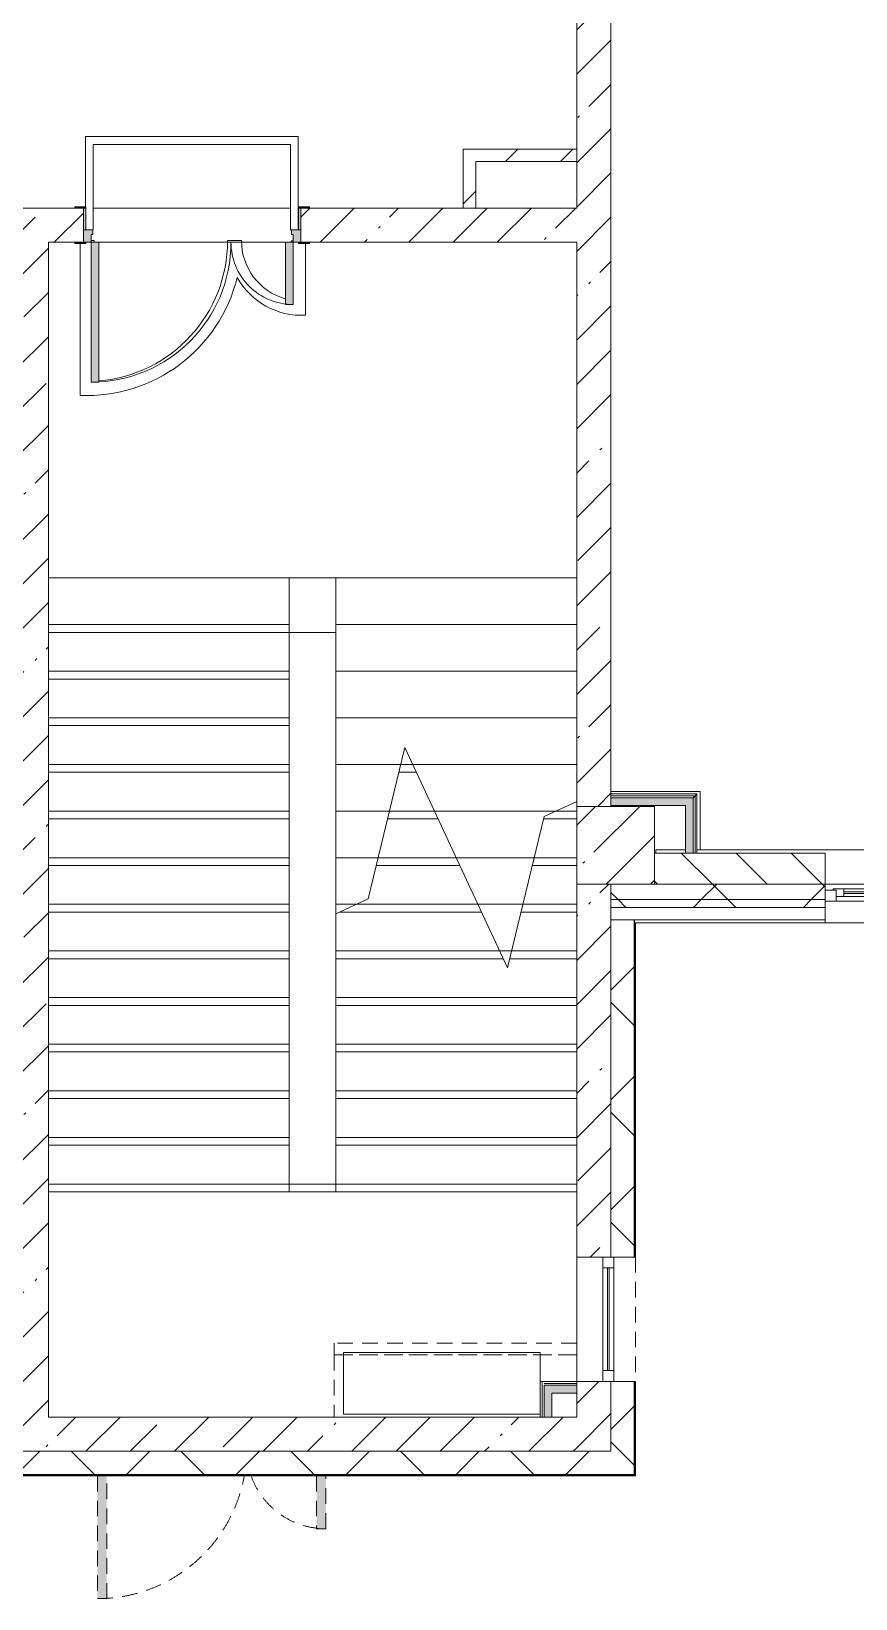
# Model space of a CAD drawing. Header units: millimetres. Extents: x -3238 to 193830, y -8553 to 29000.
# Drawn here: x 130927 to 136233, y -1048 to 9037 of the extents above; entities that cross this region are included whole.
import ezdxf

# ---------------------------------------------------------------- set-up
doc = ezdxf.new("R2010")
doc.units = ezdxf.units.MM
doc.linetypes.add('200_ШТРИХ__ш1_п0_6_', pattern=[160, 100, -60])
for name, color, linetype, lineweight in [('A-DETL-MBND-1', 7, '200_ШТРИХ__ш1_п0_6_', 9), ('A-GLAZ-2', 7, 'Continuous', 5), ('A-WALL', 7, 'Continuous', 9), ('A-WALL-3', 7, 'Continuous', 5), ('I-WALL-6', 7, 'Continuous', 5), ('S-COLS-3', 7, 'Continuous', 5), ('S-STRS-2', 7, 'Continuous', 5), ('S-STRS-MBND-2', 7, 'Continuous', 5)]:
    doc.layers.add(name, color=color, linetype=linetype, lineweight=lineweight)
for name, color, linetype, lineweight, true_color in [('A-DOOR-2', 7, 'Continuous', 5, 0xaaaaaa), ('A-DOOR-3', 7, 'Continuous', 5, 0xe2e2e2), ('A-DOOR-FRAM-2', 7, 'Continuous', 5, 0xe2e2e2), ('A-DOOR-FRAM-3', 7, 'Continuous', 5, 0xaaaaaa), ('A-FLOR-3', 7, 'Continuous', 5, 0xaaaaaa), ('I-WALL-4', 7, 'Continuous', 5, 0xe7e7e7), ('I-WALL-5', 7, 'Continuous', 9, 0xe7e7e7)]:
    doc.layers.add(name, color=color, linetype=linetype, lineweight=lineweight, true_color=true_color)
pattern_1 = [(45, (58957.15, 0), (-353.5534, 353.5534), []), (135, (58957.15, 0), (-353.5534, -353.5534), [])]
pattern_2 = [(45, (58957.15, 0), (-285.1231, 285.1231), []), (45, (59242.27, 0), (-285.1231, 285.1231), [504.031, -100.806, 16.764, -84.042])]
pattern_3 = [(45, (58957.15, 0), (-176.7767, 176.7767), [])]
pattern_4 = [(45, (58957.15, 0), (-530.33, 530.33), []), (135, (58957.15, 0), (-530.33, -530.33), [])]

# ---------------------------------------------------------------- blocks, each defined once
blk = doc.blocks.new('BSC_Колонна _Прямоугольная - 500х500-V133-2_3_1_птичка')
at = {"layer": 'S-COLS-3'}
h = blk.add_hatch(dxfattribs=at)
h.set_pattern_fill('FP_146', color=256, style=0, pattern_type=2)
h.set_pattern_definition([(45, (-75730, -3800), (-285.1231, 285.1231), []), (45, (-75444.88, -3800), (-285.1231, 285.1231), [504.031, -100.806, 16.764, -84.042])])
h.paths.add_polyline_path([(-250, -250), (250, -250), (250, 250), (-250, 250), (-250, 68)])
for p, q in [((250, 250), (-250, 250)), ((-250, 250), (-250, -250)), ((250, -250), (250, 250)), ((-250, -250), (250, -250))]:
    blk.add_line(p, q, dxfattribs=at)
blk = doc.blocks.new('110_Дверь_СКБ_2Ст - Д-1 Лестничная клетка EIS60-24319353-2_3_1_птичка')
at = {"layer": 'A-DOOR-3'}
for points in [[(662.5, 1010), (612.5, 1010), (612.5, 110), (662.5, 110), (662.5, 963.4)], [(-587.5, 510), (-637.5, 510), (-637.5, 110), (-587.5, 110), (-587.5, 371.7)], [(712.5, 30), (697.5, 30), (697.5, -110), (712.5, -110)]]:
    blk.add_hatch(color=256, dxfattribs=at).paths.add_polyline_path(points)
h = blk.add_hatch(color=256, dxfattribs=at)
h.paths.add_polyline_path([(662.5, 110), (662.5, 60), (652.5, 60), (655.8, 30), (712.5, 30), (712.5, 110)])
h.paths.add_polyline_path([(-637.5, 110), (-687.5, 110), (-687.5, 30), (-627.5, 30), (-627.5, 60), (-637.5, 60)])
at = {"layer": 'A-DOOR-FRAM-2'}
for points in [[(-742.5, 118), (-742.5, 110), (-672.5, 110), (-672.5, 118)], [(697.5, 118), (697.5, 110), (767.5, 110), (767.5, 118)], [(-672.5, 30), (-687.5, 30), (-687.5, -110), (-672.5, -110)], [(-672.5, -110), (-742.5, -110), (-742.5, -118), (-672.5, -118)], [(697.5, -110), (697.5, -118), (767.5, -118), (767.5, -110)]]:
    blk.add_hatch(color=256, dxfattribs=at).paths.add_polyline_path(points)
at = {"layer": 'A-DOOR-2'}
for p, q in [((662.5, 1010), (612.5, 1010)), ((612.5, 1010), (612.5, 110)), ((662.5, 110), (662.5, 1010)), ((-637.5, 510), (-637.5, 110)), ((-587.5, 510), (-637.5, 510)), ((-587.5, 110), (-587.5, 510)), ((-637.5, 110), (-587.5, 110)), ((612.5, 110), (662.5, 110))]:
    blk.add_line(p, q, dxfattribs=at)
for centre, radius, start, end in [((662.5, 110), 900, 90, 180), ((-637.5, 110), 400, 360, 90)]:
    blk.add_arc(centre, radius, start, end, dxfattribs=at)
at = {"layer": 'A-DOOR-FRAM-3'}
for p, q in [((-672.5, 118), (-742.5, 118)), ((-742.5, 118), (-742.5, 110)), ((-742.5, 110), (-672.5, 110)), ((-637.5, 110), (-687.5, 110)), ((-687.5, 110), (-687.5, 30)), ((-672.5, 110), (-672.5, 118)), ((-637.5, 60), (-637.5, 110)), ((662.5, 110), (662.5, 60)), ((712.5, 110), (662.5, 110)), ((767.5, 118), (697.5, 118)), ((697.5, 118), (697.5, 110)), ((697.5, 110), (767.5, 110)), ((712.5, 30), (712.5, 110)), ((767.5, 110), (767.5, 118)), ((-687.5, 30), (-627.5, 30)), ((-672.5, 30), (-687.5, 30)), ((-687.5, 30), (-687.5, -110)), ((-672.5, -110), (-672.5, 30)), ((-627.5, 60), (-637.5, 60)), ((-627.5, 30), (-627.5, 60)), ((662.5, 60), (652.5, 60)), ((652.5, 60), (652.5, 30)), ((652.5, 30), (712.5, 30)), ((712.5, 30), (697.5, 30)), ((697.5, 30), (697.5, -110)), ((712.5, -110), (712.5, 30)), ((-672.5, -110), (-742.5, -110)), ((-742.5, -110), (-742.5, -118)), ((-742.5, -118), (-672.5, -118)), ((-687.5, -110), (-672.5, -110)), ((-672.5, -118), (-672.5, -110)), ((697.5, -110), (712.5, -110)), ((767.5, -110), (697.5, -110)), ((697.5, -110), (697.5, -118)), ((697.5, -118), (767.5, -118)), ((767.5, -118), (767.5, -110))]:
    blk.add_line(p, q, dxfattribs=at)
blk = doc.blocks.new('120_Окно_СКБ_1Ст - 120_Окно_СКБ_1Ст 900х2500_h_-19906150-2_3_1_птичка')
at = {"layer": 'A-GLAZ-2'}
for p, q in [((-450, -75), (-450, -5)), ((-450, -5), (-380, -5)), ((450, -5), (-450, -5)), ((-380, -75), (-450, -75)), ((-450, -75), (-400, -75)), ((-380, -75), (-400, -75)), ((-400, -75), (-400, -85)), ((-400, -85), (400, -85)), ((400, -85), (-400, -85)), ((-380, -5), (-380, -75)), ((380, -35), (-380, -35)), ((-380, -35), (-380, -75)), ((-330, -85), (-330, -35)), ((-330, -55), (330, -55)), ((330, -65), (-330, -65)), ((330, -85), (330, -35)), ((380, -75), (380, -5)), ((380, -5), (450, -5)), ((380, -75), (380, -35)), ((450, -75), (380, -75)), ((400, -75), (380, -75)), ((400, -75), (450, -75)), ((400, -85), (400, -75)), ((450, -5), (450, -75))]:
    blk.add_line(p, q, dxfattribs=at)
blk = doc.blocks.new('110_Дверь_СКБ_2Ст_Наружная - ДН-1_л__ Двухстворчатая 1350 х3200 _ЛК_ в свету с верхним остеклением 2-V237-2_3_1_птичка')
at = {"layer": 'A-DETL-MBND-1'}
for points in [[(754, 869), (694, 869), (694, 79), (754, 79), (754, 95)], [(-716, 419), (-716, 79), (-656, 79), (-656, 419)]]:
    blk.add_hatch(color=256, dxfattribs=at).paths.add_polyline_path(points)
for p, q in [((754, 869), (694, 869)), ((694, 869), (694, 79)), ((754, 79), (754, 869)), ((-716, 419), (-716, 79)), ((-656, 419), (-716, 419)), ((-656, 79), (-656, 419))]:
    blk.add_line(p, q, dxfattribs=at)
for centre, radius, start, end in [((754, -91), 960, 90, 169.737), ((-716, -91), 510, 19.5984, 90)]:
    blk.add_arc(centre, radius, start, end, dxfattribs=at)
blk = doc.blocks.new('120_Окно_СКБ_1Ст - 120_Окно_СКБ_1Ст 800х2500 EI30-23532001-2_3_1_птичка')
at = {"layer": 'A-GLAZ-2'}
for p, q in [((-400, -127), (-400, -57)), ((-400, -57), (-330, -57)), ((400, -57), (-400, -57)), ((-330, -57), (-330, -127)), ((330, -87), (-330, -87)), ((330, -97), (-330, -97)), ((330, -127), (330, -57)), ((330, -57), (400, -57)), ((400, -57), (400, -127)), ((-330, -127), (-400, -127)), ((-400, -127), (400, -127)), ((400, -127), (330, -127))]:
    blk.add_line(p, q, dxfattribs=at)
blk = doc.blocks.new('Зашивка приборов отопления27 - Зашивка приборов отопления-33322407-2_3_1_птичка')
at = {"layer": 'A-DETL-MBND-1'}
for p, q in [((75480, 595), (73920, 595)), ((73920, 595), (73920, 520)), ((73920, 520), (73920, 120)), ((75480, 520), (73920, 520)), ((73920, 520), (73920, 120)), ((73920, 520), (75480, 520)), ((75480, 520), (75480, 595)), ((75480, 350), (75480, 520))]:
    blk.add_line(p, q, dxfattribs=at)

msp = doc.modelspace()

# ---------------------------------------------------------------- hatches: boundary and pattern name
at = {"layer": 'A-WALL-3'}
h = msp.add_hatch(dxfattribs=at)
h.set_pattern_fill('FP_161', color=256, style=0, pattern_type=2)
h.set_pattern_definition([(135, (58957.15, 0), (-176.7767, -176.7767), [])])
h.paths.add_polyline_path([(139307.2, 3550), (139307.2, 3750), (139037.2, 3750), (139037.2, 3550), (139126.2, 3550)])
h.paths.add_polyline_path([(134962.3, 3550), (136037.2, 3550), (136037.2, 3750), (134937.2, 3750), (134937.2, 3550)])
h.paths.add_polyline_path([(137044.2, 3550), (138137.2, 3550), (138137.2, 3750), (136937.2, 3750), (136937.2, 3550)])
h = msp.add_hatch(dxfattribs=at)
h.set_pattern_fill('FP_151', color=256, style=0, pattern_type=2)
h.set_pattern_definition(pattern_1)
h.paths.add_polyline_path([(139807.2, 3450), (140377.2, 3450), (140377.2, 3550), (139037.2, 3550), (139037.2, 3450), (139307.2, 3450)])
h.paths.add_polyline_path([(143657.2, 3450), (143657.2, 3550), (143077.2, 3550), (143077.2, 3450), (143290.1, 3450)])
h.paths.add_polyline_path([(136037.2, 3450), (136037.2, 3550), (134657.2, 3550), (134657.2, 3450), (136003.2, 3450)])
h.paths.add_polyline_path([(136937.2, 3450), (138137.2, 3450), (138137.2, 3550), (136937.2, 3550)])
h = msp.add_hatch(dxfattribs=at)
h.set_pattern_fill('FP_151', color=256, style=0, pattern_type=2)
h.set_pattern_definition(pattern_1)
h.paths.add_polyline_path([(143757.2, 3400), (143757.2, 3450), (143077.2, 3450), (143077.2, 3400), (143657.2, 3400)])
h.paths.add_polyline_path([(136003.2, 3400), (136037.2, 3400), (136037.2, 3450), (134657.2, 3450), (134657.2, 3400), (134962.3, 3400)])
h.paths.add_polyline_path([(136937.2, 3400), (138137.2, 3400), (138137.2, 3450), (136937.2, 3450)])
h.paths.add_polyline_path([(140167.2, 3400), (140377.2, 3400), (140377.2, 3450), (139037.2, 3450), (139037.2, 3400), (139126.2, 3400)])
h = msp.add_hatch(dxfattribs=at)
h.set_pattern_fill('FP_151', color=256, style=0, pattern_type=2)
h.set_pattern_definition(pattern_1)
h.paths.add_polyline_path([(134657.2, -250), (134807.2, -250), (134807.2, 350), (134657.2, 350), (134657.2, -100)])
h.paths.add_polyline_path([(134657.2, 1150), (134807.2, 1150), (134807.2, 3320), (134657.2, 3320), (134657.2, 3276.2)])
h = msp.add_hatch(dxfattribs=at)
h.set_pattern_fill('FP_151', color=256, style=0, pattern_type=2)
h.set_pattern_definition(pattern_1)
h.paths.add_polyline_path([(129617.2, -250), (129617.2, -100), (126017.2, -100), (126017.2, -250), (127675.4, -250)])
h.paths.add_polyline_path([(134657.2, -250), (134657.2, -100), (130517.2, -100), (130517.2, -250), (134441.8, -250)])
h.paths.add_polyline_path([(120388.5, -250), (121017.2, -250), (121017.2, -100), (119867.2, -100), (119867.2, -250)])
h.paths.add_polyline_path([(116117.2, -250), (116117.2, -100), (115367.2, -100), (115367.2, -250), (115867.2, -250)])
h.paths.add_polyline_path([(124117.2, -250), (125117.2, -250), (125117.2, -100), (124117.2, -100)])
h.paths.add_polyline_path([(117265.6, -250), (117767.2, -250), (117767.2, -100), (117017.2, -100), (117017.2, -250)])
h.paths.add_polyline_path([(106367.2, -250), (107767.2, -250), (107767.2, -100), (106367.2, -100)])
h.paths.add_polyline_path([(103893.5, -250), (104267.2, -250), (104267.2, -100), (103893.5, -100)])
h.paths.add_polyline_path([(112060.7, -250), (112267.2, -250), (112267.2, -100), (110867.2, -100), (110867.2, -250), (111019.7, -250)])
h.paths.add_polyline_path([(102993.5, -250), (102993.5, -100), (101617.2, -100), (101617.2, -250), (102691.8, -250)])
h.paths.add_polyline_path([(97717.2, -250), (98517.2, -250), (98517.2, -100), (97717.2, -100), (97717.2, -176.4)])
at = {"layer": 'I-WALL-4'}
for points in [[(135136.5, 4055), (135186.5, 4055), (135186.5, 4105), (134657.2, 4105), (134657.2, 4055), (134962.3, 4055)], [(135186.5, 3750), (135186.5, 4055), (135136.5, 4055), (135136.5, 3750)], [(134437.2, 275), (134437.2, 325), (134277.2, 325), (134277.2, 275)]]:
    msp.add_hatch(color=256, dxfattribs=at).paths.add_polyline_path(points)
at = {"layer": 'I-WALL-5'}
msp.add_hatch(color=256, dxfattribs=at).paths.add_polyline_path([(134277.2, 120), (134277.2, 325), (134227.2, 325), (134227.2, 120)])
at = {"layer": 'I-WALL-6'}
h = msp.add_hatch(dxfattribs=at)
h.set_pattern_fill('FP_159', color=256, style=0, pattern_type=2)
h.set_pattern_definition(pattern_2)
h.paths.add_polyline_path([(134437.2, 7900), (134657.2, 7900), (134657.2, 9352.3), (134437.2, 9352.3), (134437.2, 8010)])
h.paths.add_polyline_path([(134657.2, 10792.3), (134657.2, 10900), (134437.2, 10900), (134441.8, 10792.3)])
h = msp.add_hatch(dxfattribs=at)
h.set_pattern_fill('FP_163', color=256, style=0, pattern_type=2)
h.set_pattern_definition(pattern_3)
h.paths.add_polyline_path([(133707.2, 7900), (133787.2, 7900), (133787.2, 8280), (133707.2, 8280), (133707.2, 8010)])
h = msp.add_hatch(dxfattribs=at)
h.set_pattern_fill('FP_163', color=256, style=0, pattern_type=2)
h.set_pattern_definition(pattern_3)
h.paths.add_polyline_path([(134437.2, 8200), (134437.2, 8280), (133787.2, 8280), (133787.2, 8200), (133921.3, 8200)])
h = msp.add_hatch(dxfattribs=at)
h.set_pattern_fill('FP_159', color=256, style=0, pattern_type=2)
h.set_pattern_definition(pattern_2)
h.paths.add_polyline_path([(131037.2, 120), (131037.2, 7900), (130817.2, 7900), (130817.2, 120)])
h = msp.add_hatch(dxfattribs=at)
h.set_pattern_fill('FP_159', color=256, style=0, pattern_type=2)
h.set_pattern_definition(pattern_2)
h.paths.add_polyline_path([(132717.2, 7680), (134437.2, 7680), (134437.2, 7900), (132662.2, 7900), (132662.2, 7680)])
h.paths.add_polyline_path([(131207.2, 7680), (131262.2, 7680), (131262.2, 7900), (131037.2, 7895), (131037.2, 7680)])
h = msp.add_hatch(dxfattribs=at)
h.set_pattern_fill('FP_159', color=256, style=0, pattern_type=2)
h.set_pattern_definition(pattern_2)
h.paths.add_polyline_path([(134437.2, -100), (134657.2, -100), (134657.2, 350), (134437.2, 350), (134437.2, 120)])
h.paths.add_polyline_path([(134657.2, 1150), (134657.2, 3550), (134437.2, 3550), (134437.2, 1150)])
h.paths.add_polyline_path([(134657.2, 4050), (134657.2, 7900), (134437.2, 7900), (134437.2, 4050), (134619.5, 4050)])
h = msp.add_hatch(dxfattribs=at)
h.set_pattern_fill('FP_255', color=256, style=0, pattern_type=2)
h.set_pattern_definition(pattern_4)
h.paths.add_polyline_path([(135199, 4117.5), (135211.5, 4117.5), (135211.5, 4130), (134657.2, 4130), (134657.2, 4117.5), (134962.3, 4117.5)])
h = msp.add_hatch(dxfattribs=at)
h.set_pattern_fill('FP_255', color=256, style=0, pattern_type=2)
h.set_pattern_definition(pattern_4)
h.paths.add_polyline_path([(135186.5, 4105), (135199, 4105), (135199, 4117.5), (134657.2, 4117.5), (134657.2, 4105), (134962.3, 4105)])
h = msp.add_hatch(dxfattribs=at)
h.set_pattern_fill('FP_255', color=256, style=0, pattern_type=2)
h.set_pattern_definition(pattern_4)
h.paths.add_polyline_path([(135199, 3750), (135199, 4105), (135186.5, 4105), (135186.5, 3750)])
h = msp.add_hatch(dxfattribs=at)
h.set_pattern_fill('FP_255', color=256, style=0, pattern_type=2)
h.set_pattern_definition(pattern_4)
h.paths.add_polyline_path([(135199, 3750), (135211.5, 3750), (135211.5, 4117.5), (135199, 4117.5), (135199, 3867.9)])
h = msp.add_hatch(dxfattribs=at)
h.set_pattern_fill('FP_159', color=256, style=0, pattern_type=2)
h.set_pattern_definition(pattern_2)
h.paths.add_polyline_path([(134437.2, -100), (134437.2, 120), (130817.2, 120), (130817.2, -100), (133921.3, -100)])

# ---------------------------------------------------------------- linework, layer by layer
at = {"layer": 'A-DETL-MBND-1'}
for p, q in [((134437.2, 595), (134437.2, 1150)), ((134815.2, 1150), (134815.2, 350))]:
    msp.add_line(p, q, dxfattribs=at)
at = {"layer": 'A-FLOR-3'}
for p, q in [((131275.4, 8360.1), (131275.4, 7908)), ((132645.4, 8360.1), (131275.4, 8360.1)), ((131325.4, 7760.1), (131325.4, 8310.1)), ((131325.4, 8310.1), (132595.4, 8310.1)), ((132595.4, 8310.1), (132595.4, 7760.1)), ((132645.4, 7760.1), (132645.4, 8360.1)), ((131240.9, 7672), (131240.9, 6695.1)), ((131277.2, 7760.1), (131325.4, 7760.1)), ((131330.7, 7692.1), (131312.2, 7692.1)), ((131330.7, 7680), (131330.7, 7692.1)), ((132279.7, 7690.6), (132190.1, 7690.6)), ((132595.4, 7760.1), (132645.4, 7760.1)), ((132612.2, 7689.1), (132602.3, 7689.1)), ((132602.3, 7689.1), (132602.3, 7680)), ((132691.6, 7210.5), (132691.6, 7672)), ((132587.2, 5170), (132887.2, 5170)), ((134657.2, 4145), (135231.5, 4145)), ((135231.5, 4145), (135231.5, 3770)), ((132937.2, 536), (132937.2, 140)), ((134202.2, 536), (132937.2, 536)), ((134202.2, 350), (134202.2, 536)), ((132937.2, 140), (134202.2, 140))]:
    msp.add_line(p, q, dxfattribs=at)
for centre, radius, start, end in [((131285.1, 7689.1), 905, 274.89327, 0.09571), ((132669.5, 7690.6), 389.8, 180, 253.95631), ((131285.1, 7689.1), 995, 267.45356, 346.31888), ((132669.3, 7689.1), 479.2, 209.41362, 272.67589)]:
    msp.add_arc(centre, radius, start, end, dxfattribs=at)
at = {"layer": 'A-WALL'}
for p, q in [((134437.2, 8200), (134437.2, 8280)), ((133707.2, 7900), (133787.2, 7900)), ((135199, 4117.5), (134657.2, 4117.5)), ((135186.5, 4105), (134657.2, 4105)), ((135186.5, 3750), (135186.5, 4105)), ((135199, 3750), (135199, 4117.5)), ((136037.2, 3550), (134937.2, 3550)), ((134657.2, 3450), (136037.2, 3450)), ((134657.2, 3400), (136037.2, 3400)), ((134657.2, 3320), (136037.2, 3320)), ((134657.2, 1150), (134657.2, 3320)), ((134807.2, 1150), (134807.2, 3320)), ((134810.2, 1150), (134810.2, 3320)), ((134815.2, 3300), (134810.2, 3300)), ((134214.7, 120), (134214.7, 350)), ((134437.2, 337.5), (134227.2, 337.5)), ((134227.2, 120), (134227.2, 325)), ((134437.2, 325), (134227.2, 325)), ((134437.2, 275), (134437.2, 350)), ((134657.2, 350), (134657.2, -100)), ((134807.2, -250), (134807.2, 350)), ((134810.2, -253), (134810.2, 350)), ((134202.2, 120), (134277.2, 120)), ((134437.2, -100), (130517.2, -100)), ((130517.2, -250), (134807.2, -250)), ((130517.2, -253), (134810.2, -253))]:
    msp.add_line(p, q, dxfattribs=at)
at = {"layer": 'A-WALL-3'}
for p, q in [((136037.2, 3750), (134937.2, 3750)), ((136037.2, 3300), (136037.2, 3750)), ((136037.2, 3550), (136937.2, 3550)), ((134815.2, 3300), (143907.2, 3300)), ((134815.2, 1150), (134815.2, 3300)), ((134657.2, 1150), (134815.2, 1150)), ((134815.2, 350), (134657.2, 350)), ((134815.2, -258), (134815.2, 350)), ((134657.2, -100), (134437.2, -100)), ((124117.2, -258), (134815.2, -258))]:
    msp.add_line(p, q, dxfattribs=at)
at = {"layer": 'I-WALL-6'}
for p, q in [((134657.2, 4050), (134657.2, 10900)), ((134437.2, 9352.3), (134437.2, 8280)), ((133707.2, 8280), (133707.2, 7900)), ((134437.2, 8280), (133707.2, 8280)), ((133787.2, 7900), (133787.2, 8200)), ((133787.2, 8200), (134437.2, 8200)), ((134437.2, 8200), (134437.2, 7900)), ((131207.2, 7900), (130817.2, 7900)), ((131325.4, 7900), (132595.4, 7900)), ((133707.2, 7900), (132717.2, 7900)), ((134437.2, 7900), (133787.2, 7900)), ((131037.2, 120), (131037.2, 7680)), ((131037.2, 7680), (131207.2, 7680)), ((132189.5, 7680), (131362.2, 7680)), ((132562.2, 7680), (132280.7, 7680)), ((132717.2, 7680), (134437.2, 7680)), ((134437.2, 7680), (134437.2, 4050)), ((135211.5, 4130), (134657.2, 4130)), ((134657.2, 4055), (135136.5, 4055)), ((135136.5, 4055), (135136.5, 3750)), ((135211.5, 3750), (135211.5, 4130)), ((134947.2, 3770), (135136.5, 3770)), ((134947.2, 3770), (134947.2, 3750)), ((135136.5, 3750), (135211.5, 3750)), ((135210.7, 3770), (139307.2, 3770)), ((134437.2, 3550), (134437.2, 1150)), ((134657.2, 3320), (134657.2, 3550)), ((134437.2, 1150), (134657.2, 1150)), ((134202.2, 350), (134202.2, 120)), ((134277.2, 350), (134202.2, 350)), ((134657.2, 350), (134277.2, 350)), ((134277.2, 120), (134277.2, 275)), ((134277.2, 275), (134437.2, 275)), ((134437.2, 275), (134437.2, 120)), ((134202.2, 120), (131037.2, 120)), ((134437.2, 120), (134277.2, 120))]:
    msp.add_line(p, q, dxfattribs=at)
at = {"layer": 'S-STRS-2'}
for p, q in [((132189.5, 7680), (131362.2, 7680)), ((132562.2, 7680), (132280.7, 7680)), ((132587.2, 5520), (132887.2, 5520)), ((132587.2, 5169.7), (132587.2, 5520)), ((134437.2, 5520), (132887.2, 5520)), ((132887.2, 5520), (132887.2, 5220)), ((134437.2, 5520), (132887.2, 5520)), ((131037.2, 5169.7), (132587.2, 5169.7)), ((131037.2, 5169.7), (132587.2, 5169.7)), ((132587.2, 4869.7), (132587.2, 5169.7)), ((132887.2, 5220), (132887.2, 4920)), ((134437.2, 5220), (132887.2, 5220)), ((134437.2, 5220), (132887.2, 5220)), ((131037.2, 4869.7), (132587.2, 4869.7)), ((131037.2, 4869.7), (132587.2, 4869.7)), ((132587.2, 4569.7), (132587.2, 4869.7)), ((132887.2, 4920), (132887.2, 4620)), ((134437.2, 4920), (132887.2, 4920)), ((134437.2, 4920), (132887.2, 4920)), ((131037.2, 4569.7), (132587.2, 4569.7)), ((131037.2, 4569.7), (132587.2, 4569.7)), ((132587.2, 4269.7), (132587.2, 4569.7)), ((132887.2, 4620), (132887.2, 4320)), ((134437.2, 4620), (132887.2, 4620)), ((134437.2, 4620), (132887.2, 4620)), ((131037.2, 4269.7), (132587.2, 4269.7)), ((131037.2, 4269.7), (132587.2, 4269.7)), ((132587.2, 3969.7), (132587.2, 4269.7)), ((132887.2, 4320), (132887.2, 4020)), ((133305.7, 4320), (132887.2, 4320)), ((133305.7, 4320), (132887.2, 4320)), ((133405.8, 4269.7), (133293.5, 4269.7)), ((133405.8, 4269.7), (133293.5, 4269.7)), ((134437.2, 4320), (133382.4, 4320)), ((134437.2, 4320), (133382.4, 4320)), ((131037.2, 3969.7), (132587.2, 3969.7)), ((131037.2, 3969.7), (132587.2, 3969.7)), ((132587.2, 3669.7), (132587.2, 3969.7)), ((132887.2, 4020), (132887.2, 3720)), ((133232.8, 4020), (132887.2, 4020)), ((133232.8, 4020), (132887.2, 4020)), ((133545.7, 3969.7), (133220.6, 3969.7)), ((133545.7, 3969.7), (133220.6, 3969.7)), ((134305.5, 4020), (133522.3, 4020)), ((134305.5, 4020), (133522.3, 4020)), ((134437.2, 3969.7), (134225.1, 3969.7)), ((134437.2, 3969.7), (134225.1, 3969.7)), ((131037.2, 3669.7), (132587.2, 3669.7)), ((131037.2, 3669.7), (132587.2, 3669.7)), ((132587.2, 3369.7), (132587.2, 3669.7)), ((132887.2, 3720), (132887.2, 3420)), ((133159.9, 3720), (132887.2, 3720)), ((133159.9, 3720), (132887.2, 3720)), ((133685.6, 3669.7), (133147.7, 3669.7)), ((133685.6, 3669.7), (133147.7, 3669.7)), ((134164.4, 3720), (133662.2, 3720)), ((134164.4, 3720), (133662.2, 3720)), ((134437.2, 3669.7), (134152.2, 3669.7)), ((134437.2, 3669.7), (134152.2, 3669.7)), ((131037.2, 3369.7), (132587.2, 3369.7)), ((131037.2, 3369.7), (132587.2, 3369.7)), ((132587.2, 3069.7), (132587.2, 3369.7)), ((132887.2, 3420), (132887.2, 3358.6)), ((133018.8, 3420), (132887.2, 3420)), ((133018.8, 3420), (132887.2, 3420)), ((132887.2, 3358.6), (132887.2, 3069.7)), ((133825.5, 3369.7), (132911, 3369.7)), ((133825.5, 3369.7), (132911, 3369.7)), ((134091.5, 3420), (133802, 3420)), ((134091.5, 3420), (133802, 3420)), ((134437.2, 3369.7), (134079.3, 3369.7)), ((134437.2, 3369.7), (134079.3, 3369.7)), ((131037.2, 3069.7), (132587.2, 3069.7)), ((131037.2, 3069.7), (132587.2, 3069.7)), ((132587.2, 2769.7), (132587.2, 3069.7)), ((132887.2, 3069.7), (132887.2, 2769.7)), ((133965.4, 3069.7), (132887.2, 3069.7)), ((133965.4, 3069.7), (132887.2, 3069.7)), ((134018.6, 3120), (133941.9, 3120)), ((134018.6, 3120), (133941.9, 3120)), ((134437.2, 3069.7), (134006.4, 3069.7)), ((134437.2, 3069.7), (134006.4, 3069.7)), ((131037.2, 2769.7), (132587.2, 2769.7)), ((131037.2, 2769.7), (132587.2, 2769.7)), ((132587.2, 2469.7), (132587.2, 2769.7)), ((132887.2, 2769.7), (132887.2, 2469.7)), ((134437.2, 2769.7), (132887.2, 2769.7)), ((134437.2, 2769.7), (132887.2, 2769.7)), ((131037.2, 2469.7), (132587.2, 2469.7)), ((131037.2, 2469.7), (132587.2, 2469.7)), ((132587.2, 2169.7), (132587.2, 2469.7)), ((132887.2, 2469.7), (132887.2, 2169.7)), ((134437.2, 2469.7), (132887.2, 2469.7)), ((134437.2, 2469.7), (132887.2, 2469.7)), ((131037.2, 2169.7), (132587.2, 2169.7)), ((131037.2, 2169.7), (132587.2, 2169.7)), ((132587.2, 1869.7), (132587.2, 2169.7)), ((132887.2, 2169.7), (132887.2, 1869.7)), ((134437.2, 2169.7), (132887.2, 2169.7)), ((134437.2, 2169.7), (132887.2, 2169.7)), ((131037.2, 1869.7), (132587.2, 1869.7)), ((131037.2, 1869.7), (132587.2, 1869.7)), ((132587.2, 1569.7), (132587.2, 1869.7)), ((132887.2, 1869.7), (132887.2, 1569.7)), ((134437.2, 1869.7), (132887.2, 1869.7)), ((134437.2, 1869.7), (132887.2, 1869.7)), ((131037.2, 1569.7), (132587.2, 1569.7)), ((131037.2, 1569.7), (132587.2, 1569.7)), ((132887.2, 1569.7), (132587.2, 1569.7)), ((134437.2, 1569.7), (132887.2, 1569.7)), ((134437.2, 1569.7), (132887.2, 1569.7))]:
    msp.add_line(p, q, dxfattribs=at)
at = {"layer": 'S-STRS-MBND-2'}
for p, q in [((134437.2, 7680), (131037.2, 7680)), ((131037.2, 7680), (131037.2, 5520)), ((134437.2, 5520), (134437.2, 7680)), ((131037.2, 5520), (132587.2, 5520)), ((131037.2, 1620), (131037.2, 5520)), ((131037.2, 5520), (132587.2, 5520)), ((132587.2, 5520), (134437.2, 5520)), ((132587.2, 1620), (132587.2, 5520)), ((131037.2, 5220), (132587.2, 5220)), ((131037.2, 5220), (132587.2, 5220)), ((131037.2, 4920), (132587.2, 4920)), ((131037.2, 4920), (132587.2, 4920)), ((131037.2, 4620), (132587.2, 4620)), ((131037.2, 4620), (132587.2, 4620)), ((133095.7, 3455.9), (133332, 4428.1)), ((133332, 4428.1), (133992.3, 3011.9)), ((131037.2, 4320), (132587.2, 4320)), ((131037.2, 4320), (132587.2, 4320)), ((133382.4, 4320), (133305.7, 4320)), ((133382.4, 4320), (133305.7, 4320)), ((134228.6, 3984.1), (134437.2, 4081.4)), ((131037.2, 4020), (132587.2, 4020)), ((131037.2, 4020), (132587.2, 4020)), ((133522.3, 4020), (133232.8, 4020)), ((133522.3, 4020), (133232.8, 4020)), ((133992.3, 3011.9), (134228.6, 3984.1)), ((134437.2, 4020), (134305.5, 4020)), ((134437.2, 4020), (134305.5, 4020)), ((131037.2, 3720), (132587.2, 3720)), ((131037.2, 3720), (132587.2, 3720)), ((133662.2, 3720), (133159.9, 3720)), ((133662.2, 3720), (133159.9, 3720)), ((134437.2, 3720), (134164.4, 3720)), ((134437.2, 3720), (134164.4, 3720)), ((132887.2, 3358.6), (133095.7, 3455.9)), ((131037.2, 3420), (132587.2, 3420)), ((131037.2, 3420), (132587.2, 3420)), ((132887.2, 3358.6), (132887.2, 1620)), ((133802, 3420), (133018.8, 3420)), ((133802, 3420), (133018.8, 3420)), ((134437.2, 3420), (134091.5, 3420)), ((134437.2, 3420), (134091.5, 3420)), ((134437.2, 3420), (134437.2, 1620)), ((131037.2, 3120), (132587.2, 3120)), ((131037.2, 3120), (132587.2, 3120)), ((133941.9, 3120), (132887.2, 3120)), ((133941.9, 3120), (132887.2, 3120)), ((134437.2, 3120), (134018.6, 3120)), ((134437.2, 3120), (134018.6, 3120)), ((131037.2, 2820), (132587.2, 2820)), ((131037.2, 2820), (132587.2, 2820)), ((134437.2, 2820), (132887.2, 2820)), ((134437.2, 2820), (132887.2, 2820)), ((131037.2, 2520), (132587.2, 2520)), ((131037.2, 2520), (132587.2, 2520)), ((134437.2, 2520), (132887.2, 2520)), ((134437.2, 2520), (132887.2, 2520)), ((131037.2, 2220), (132587.2, 2220)), ((131037.2, 2220), (132587.2, 2220)), ((134437.2, 2220), (132887.2, 2220)), ((134437.2, 2220), (132887.2, 2220)), ((131037.2, 1920), (132587.2, 1920)), ((131037.2, 1920), (132587.2, 1920)), ((134437.2, 1920), (132887.2, 1920)), ((134437.2, 1920), (132887.2, 1920)), ((131037.2, 1620), (131037.2, 120)), ((131037.2, 1620), (132587.2, 1620)), ((131037.2, 1620), (132587.2, 1620)), ((132887.2, 1620), (132587.2, 1620)), ((134437.2, 1620), (132887.2, 1620)), ((134437.2, 1620), (132887.2, 1620)), ((134437.2, 120), (134437.2, 1620)), ((131037.2, 120), (134437.2, 120))]:
    msp.add_line(p, q, dxfattribs=at)

# ---------------------------------------------------------------- block references
at = {"layer": 'A-DETL-MBND-1'}
msp.add_blockref('Зашивка приборов отопления27 - Зашивка приборов отопления-33322407-2_3_1_птичка', (58957.2, 0), dxfattribs=at)
at = {"layer": 'A-DETL-MBND-1', "rotation": 180}
msp.add_blockref('110_Дверь_СКБ_2Ст_Наружная - ДН-1_л__ Двухстворчатая 1350 х3200 _ЛК_ в свету с верхним остеклением 2-V237-2_3_1_птичка', (132106.7, -179), dxfattribs=at)
at = {"layer": 'A-DOOR-2', "rotation": 180}
msp.add_blockref('110_Дверь_СКБ_2Ст - Д-1 Лестничная клетка EIS60-24319353-2_3_1_птичка', (131974.7, 7790), dxfattribs=at)
at = {"layer": 'A-GLAZ-2'}
for name, p, rotation in [('120_Окно_СКБ_1Ст - 120_Окно_СКБ_1Ст 900х2500_h_-19906150-2_3_1_птичка', (136487.2, 3435), 180), ('120_Окно_СКБ_1Ст - 120_Окно_СКБ_1Ст 800х2500 EI30-23532001-2_3_1_птичка', (134732.2, 750), 270)]:
    msp.add_blockref(name, p, dxfattribs=dict(at, rotation=rotation))
at = {"layer": 'S-COLS-3'}
msp.add_blockref('BSC_Колонна _Прямоугольная - 500х500-V133-2_3_1_птичка', (134687.2, 3800), dxfattribs=at)

doc.saveas('drawing.dxf')
